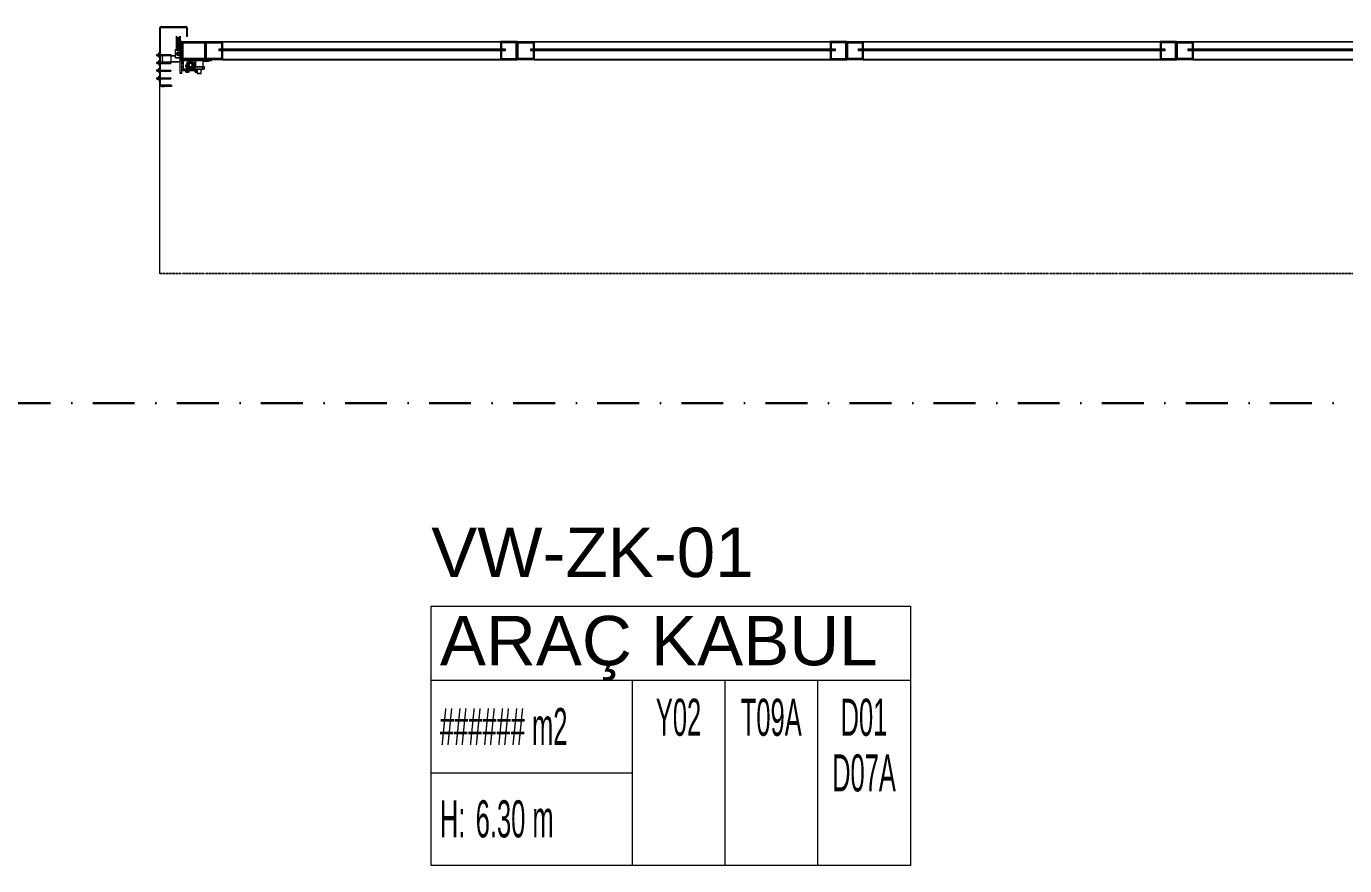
# Model space of a CAD drawing. Extents: x -3709 to 34975, y -230 to 8245.
# Drawn here: x 2091.6 to 2491.4, y 1075.4 to 1330 of the extents above; entities that cross this region are included whole.
import ezdxf
from ezdxf.enums import TextEntityAlignment as Align

# ---------------------------------------------------------------- set-up
doc = ezdxf.new("R2010")
doc.units = 0
doc.linetypes.add('DASHDOT', pattern=[25.4, 12.7, -6.35, 0, -6.35])
doc.linetypes.add('DOT2', pattern=[0.125, 0, -0.125])
doc.layers.get('0').update_dxf_attribs({"color": 9, "lineweight": 9})
for name, color, linetype, lineweight in [('06D', 9, 'Continuous', 9), ('10', 9, 'Continuous', 9), ('15', 9, 'Continuous', 9), ('20', 9, 'DOT2', 9), ('21_MAHAL', 9, 'Continuous', 9), ('40', 9, 'Continuous', 9), ('E-KABLO', 7, 'Continuous', 30)]:
    doc.layers.add(name, color=color, linetype=linetype, lineweight=lineweight)
doc.styles.add('Arial', font='arial.ttf', dxfattribs={"height": 2.5})
doc.styles.add('MuuM_TEXT-STANDART', font='ARIALN.TTF')

# ---------------------------------------------------------------- blocks, each defined once
blk = doc.blocks.new('p-seksiyonel kapı profil')
for p, q in [((-13.26, 6.34), (-13.5, 6.34)), ((-13.5, 3.27), (-13.5, 6.34)), ((-13.5, 6.34), (-13.5, 5.67)), ((-13.5, 6.34), (-13.5, 6.34)), ((-13.5, 5.67), (-13.5, 5.49)), ((-13.5, 5.67), (-13.5, 5.67)), ((-13.5, 5.49), (-13.5, 5.49)), ((-13.26, 3.27), (-13.26, 6.34)), ((-13.02, 6.82), (-13.03, 6.82)), ((-13.02, 6.58), (-13.02, 6.82)), ((-13.02, 6.82), (4.13, 6.82)), ((-13.02, 6.58), (4.13, 6.58)), ((-11.79, 6.84), (-11.79, 7.08)), ((-11.25, 7.08), (-11.79, 7.08)), ((-11.79, 6.84), (-11.28, 6.84)), ((-11.28, 7.76), (-11.28, 7.08)), ((-11.28, 7.76), (-11.25, 7.76)), ((-11.25, 7.76), (-10.99, 7.76)), ((-11.25, 7.53), (-11.25, 7.76)), ((-11.25, 7.53), (-10.99, 7.53)), ((-11.25, 6.82), (-11.25, 7.53)), ((-11.25, 6.58), (-11.25, 3.51)), ((-11.01, 6.58), (-11.01, 3.51)), ((-10.99, 7.53), (-10.99, 7.76)), ((-10.99, 7.53), (-10.99, 6.84)), ((-10.71, 7.08), (-10.99, 7.08)), ((-10.71, 6.84), (-10.99, 6.84)), ((-10.71, 6.84), (-10.71, 7.08)), ((-10.71, 7.08), (-10.48, 7.08)), ((-10.71, 6.84), (-10.48, 6.84)), ((-10.48, 7.08), (-10.48, 6.84)), ((-9.42, 6.84), (-9.42, 7.08)), ((-8.89, 7.08), (-9.42, 7.08)), ((-9.42, 6.84), (-8.92, 6.84)), ((-8.92, 7.76), (-8.92, 7.08)), ((-8.92, 7.76), (-8.89, 7.76)), ((-8.89, 7.76), (-8.62, 7.76)), ((-8.89, 7.53), (-8.89, 7.76)), ((-8.89, 7.53), (-8.62, 7.53)), ((-8.89, 6.82), (-8.89, 7.53)), ((-8.89, 6.58), (-8.89, 3.51)), ((-8.65, 6.58), (-8.65, 3.51)), ((-8.62, 7.53), (-8.62, 7.76)), ((-8.62, 7.53), (-8.62, 6.84)), ((-8.35, 7.08), (-8.62, 7.08)), ((-8.35, 6.84), (-8.62, 6.84)), ((-8.35, 6.84), (-8.35, 7.08)), ((-8.35, 7.08), (-8.12, 7.08)), ((-8.35, 6.84), (-8.12, 6.84)), ((-8.12, 7.08), (-8.12, 6.84)), ((-7.06, 6.84), (-7.06, 7.08)), ((-6.53, 7.08), (-7.06, 7.08)), ((-7.06, 6.84), (-6.56, 6.84)), ((-6.56, 7.76), (-6.56, 7.08)), ((-6.56, 7.76), (-6.53, 7.76)), ((-6.53, 7.76), (-6.26, 7.76)), ((-6.53, 7.53), (-6.53, 7.76)), ((-6.53, 7.53), (-6.26, 7.53)), ((-6.53, 6.82), (-6.53, 7.53)), ((-6.53, 6.58), (-6.53, 3.51)), ((-6.29, 6.58), (-6.29, 3.51)), ((-6.26, 7.53), (-6.26, 7.76)), ((-6.26, 7.53), (-6.26, 6.84)), ((-5.99, 7.08), (-6.26, 7.08)), ((-5.99, 6.84), (-6.26, 6.84)), ((-6.14, 5.99), (-6.14, 3.39)), ((-6.14, 5.99), (-4.25, 5.99)), ((-5.99, 6.84), (-5.99, 7.08)), ((-5.99, 7.08), (-5.76, 7.08)), ((-5.99, 6.84), (-5.76, 6.84)), ((-5.76, 7.08), (-5.76, 6.84)), ((-5.67, 6.04), (-5.72, 5.99)), ((-5.67, 6.04), (-5.53, 6.04)), ((-5.53, 6.04), (-4.73, 6.04)), ((-4.68, 5.99), (-4.73, 6.04)), ((-4.7, 6.84), (-4.7, 7.08)), ((-4.16, 7.08), (-4.7, 7.08)), ((-4.7, 6.84), (-4.19, 6.84)), ((-4.25, 3.39), (-4.25, 5.99)), ((-4.19, 7.76), (-4.19, 7.08)), ((-4.19, 7.76), (-4.16, 7.76)), ((-4.16, 7.76), (-3.9, 7.76)), ((-4.16, 7.53), (-4.16, 7.76)), ((-4.16, 7.53), (-3.9, 7.53)), ((-4.16, 6.82), (-4.16, 7.53)), ((-4.16, 6.58), (-4.16, 3.51)), ((-3.93, 6.58), (-3.93, 3.51)), ((-3.9, 7.53), (-3.9, 7.76)), ((-3.9, 7.53), (-3.9, 6.84)), ((-3.63, 7.08), (-3.9, 7.08)), ((-3.63, 6.84), (-3.9, 6.84)), ((-3.63, 6.84), (-3.63, 7.08)), ((-3.63, 7.08), (-3.39, 7.08)), ((-3.63, 6.84), (-3.39, 6.84)), ((-3.39, 7.08), (-3.39, 6.84)), ((4.13, 6.58), (4.13, 6.82)), ((4.37, 6.34), (4.6, 6.34)), ((4.37, 6.34), (4.37, -1.04)), ((4.6, 6.34), (4.6, -1.04)), ((-13.26, 3.27), (-13.5, 3.27)), ((-11.01, 3.51), (-11.25, 3.51)), ((-9.63, 0.12), (-9.63, 0.59)), ((-9.63, 0.59), (-5.32, 0.59)), ((-9.63, 0.12), (-5.85, 0.12)), ((-8.65, 3.51), (-8.89, 3.51)), ((-6.29, 3.51), (-6.53, 3.51)), ((-6.14, 3.39), (-4.25, 3.39)), ((-6.03, 3.39), (-6.03, 0.6)), ((-6.03, 0.6), (-5.77, 0.6)), ((-5.85, -0.36), (-5.85, 0.12)), ((-5.82, 0.15), (-5.82, -0.36)), ((-5.79, 0.6), (-5.79, 0.59)), ((-5.79, 0.12), (-5.79, 0.15)), ((-5.79, 0.12), (-5.32, 0.12)), ((-5.79, -0.13), (-5.79, 0.12)), ((-5.77, 0.6), (-4.85, 0.6)), ((-5.06, 0), (-5.41, 0)), ((-5.32, 0.12), (-5.32, 0.59)), ((-4.85, 0.59), (-5.32, 0.59)), ((-5.32, 0.12), (-5.32, 0)), ((-5.32, 0.12), (-0.24, 0.12)), ((-4.89, 0), (-5.06, 0)), ((-4.83, 0), (-4.89, 0)), ((-4.85, 2.07), (-4.85, 0.59)), ((-4.85, 2.07), (-2.52, 2.07)), ((-4.85, 0.59), (-3.19, 0.59)), ((-4.85, 0.59), (-4.85, 0.47)), ((-4.85, 0.47), (-3.19, 0.47)), ((-4.84, 0.4), (-4.85, 0.47)), ((-4.84, 0.34), (-4.84, 0.4)), ((-4.83, 0.28), (-4.84, 0.34)), ((-4.83, 0.22), (-4.83, 0.28)), ((-4.82, 0.18), (-4.83, 0.22)), ((-4.81, 0), (-4.83, 0)), ((-4.81, 0.15), (-4.82, 0.18)), ((-4.8, 0.12), (-4.81, 0.15)), ((-4.55, 0), (-4.81, 0)), ((-4.78, 0.12), (-4.8, 0.12)), ((-4.53, 0), (-4.55, 0)), ((-4.47, 0), (-4.53, 0)), ((-3.36, 0), (-4.47, 0)), ((-4.37, 2.07), (-4.37, 3.39)), ((-3.93, 3.51), (-4.16, 3.51)), ((-4.13, 1.38), (-4.15, 1.24)), ((-4.15, 1.24), (-4.13, 1.1)), ((-4.07, 1.51), (-4.13, 1.38)), ((-4.13, 1.1), (-4.07, 0.97)), ((-3.97, 1.61), (-4.07, 1.51)), ((-4.04, 1.38), (-4.07, 1.24)), ((-4.07, 1.24), (-4.04, 1.1)), ((-4.07, 0.97), (-3.97, 0.87)), ((-3.98, 1.51), (-4.04, 1.38)), ((-4.04, 1.1), (-3.98, 0.97)), ((-3.89, 1.61), (-3.98, 1.51)), ((-3.98, 0.97), (-3.89, 0.87)), ((-3.85, 1.68), (-3.97, 1.61)), ((-3.97, 0.87), (-3.85, 0.8)), ((-3.77, 1.68), (-3.89, 1.61)), ((-3.89, 0.87), (-3.77, 0.8)), ((-3.72, 1.71), (-3.85, 1.68)), ((-3.85, 0.8), (-3.72, 0.77)), ((-3.84, 1.65), (-3.63, 1.44)), ((-3.63, 1.04), (-3.83, 0.83)), ((-3.64, 1.71), (-3.77, 1.68)), ((-3.77, 0.8), (-3.64, 0.77)), ((-3.58, 1.7), (-3.72, 1.71)), ((-3.72, 0.77), (-3.58, 0.78)), ((-3.26, 1.44), (-3.63, 1.44)), ((-3.26, 1.04), (-3.63, 1.04)), ((-3.45, 1.65), (-3.58, 1.7)), ((-3.58, 0.78), (-3.45, 0.83)), ((-3.22, 1.24), (-3.55, 1.24)), ((-3.34, 1.56), (-3.45, 1.65)), ((-3.45, 0.83), (-3.34, 0.92)), ((-3.23, 0), (-3.36, 0)), ((-3.26, 1.45), (-3.34, 1.56)), ((-3.34, 0.92), (-3.26, 1.04)), ((-3.22, 1.31), (-3.26, 1.45)), ((-3.26, 1.04), (-3.22, 1.17)), ((-3.13, 0), (-3.23, 0)), ((-3.22, 1.17), (-3.22, 1.31)), ((-3.19, 0.59), (-2.52, 0.59)), ((-3.19, 0.59), (-3.19, 0.47)), ((-3.19, 0.47), (-3.16, 0.41)), ((-3.16, 0.41), (-3.07, 0.35)), ((-2.71, 0), (-3.13, 0)), ((-3.07, 0.35), (-2.93, 0.3)), ((-2.93, 0.3), (-2.74, 0.25)), ((-2.74, 0.25), (-2.5, 0.21)), ((-2.29, 0), (-2.71, 0)), ((-2.52, 2.07), (-2.52, 0.59)), ((-2.52, 2.07), (-2.44, 2.07)), ((-2.52, 0.59), (-2.5, 0.59)), ((-2.44, 0.59), (-2.5, 0.59)), ((-2.5, 0.59), (-2.5, 0.21)), ((-2.5, 0.21), (-2.49, 0.17)), ((-2.49, 0.17), (-2.48, 0.14)), ((-2.48, 0.14), (-2.46, 0.12)), ((-2.46, 0.12), (-2.45, 0.12)), ((-2.44, 2.07), (-2.44, 0.59)), ((1.61, 1.83), (-2.44, 1.83)), ((1.62, 1.8), (-2.44, 1.8)), ((1.27, 1.44), (-2.44, 1.44)), ((1.18, 1.24), (-2.44, 1.24)), ((1.26, 1.04), (-2.44, 1.04)), ((1.62, 0.68), (-2.44, 0.68)), ((1.61, 0.65), (-2.44, 0.65)), ((-2.44, 0.59), (-2.44, 0.12)), ((-2.01, 0.59), (-2.44, 0.59)), ((-2.19, 0), (-2.29, 0)), ((-2.06, 0), (-2.19, 0)), ((-1.64, 0), (-2.06, 0)), ((-2.01, 0.59), (-2.01, 0.12)), ((-2.01, 0.59), (0, 0.59)), ((-1.69, 0.65), (-1.74, 0.59)), ((-1.53, 0), (-1.64, 0)), ((-0.95, 0), (-1.53, 0)), ((-0.89, 0), (-0.95, 0)), ((-0.87, 0), (-0.89, 0)), ((-0.6, 0), (-0.87, 0)), ((-0.62, 0.59), (-0.68, 0.65)), ((-0.58, 0), (-0.6, 0)), ((-0.52, 0), (-0.58, 0)), ((-0.36, 0), (-0.52, 0)), ((0, 0), (-0.36, 0)), ((-0.24, 0.12), (-0.24, 0)), ((-0.24, 0.12), (0, 0.12)), ((0, 0.12), (0, 0.59)), ((0, 0), (0, 0)), ((1.62, 0.68), (1.26, 1.04)), ((1.27, 1.44), (1.62, 1.8)), ((-9.19, -1.11), (-9.22, -1.11)), ((-9.22, -1.18), (-9.22, -1.11)), ((-9.22, -1.18), (-9.19, -1.12)), ((-9.22, -1.2), (-9.22, -1.18)), ((-9.19, -1.41), (-9.22, -1.2)), ((-9.22, -1.65), (-9.22, -1.2)), ((-9.22, -1.65), (-9.19, -1.42)), ((-9.22, -1.68), (-9.22, -1.65)), ((-9.19, -1.88), (-9.22, -1.68)), ((-9.22, -2.05), (-9.22, -1.68)), ((-9.22, -2.05), (-9.19, -1.88)), ((-9.2, -2.05), (-9.22, -2.06)), ((-9.22, -2.06), (-9.22, -2.05)), ((-9.19, -4), (-9.22, -3.94)), ((-9.22, -4.12), (-9.22, -3.94)), ((-9.19, -1.07), (-9.19, -1.12)), ((-9.19, -1.07), (-8.74, -1.07)), ((-9.19, -1.12), (-9.19, -1.11)), ((-9.19, -1.12), (-9.19, -1.16)), ((-9.19, -1.16), (-9.19, -1.42)), ((-9.19, -1.16), (-8.74, -1.16)), ((-9.19, -1.42), (-9.19, -1.41)), ((-9.19, -1.42), (-9.19, -1.67)), ((-9.19, -1.67), (-8.74, -1.67)), ((-9.19, -1.67), (-9.19, -1.88)), ((-9.19, -2.09), (-9.19, -1.88)), ((-9.19, -1.88), (-9.19, -1.88)), ((-9.19, -2.09), (-8.74, -2.09)), ((-9.19, -3.9), (-9.19, -4)), ((-9.19, -3.9), (-8.74, -3.9)), ((-8.74, -0.14), (-8.27, -0.14)), ((-8.74, -2.18), (-8.74, -0.14)), ((-8.74, -4.56), (-8.74, -2.18)), ((-8.74, -2.18), (-8.39, -2.18)), ((-8.39, -0.36), (-5.79, -0.36)), ((-8.39, -0.36), (-8.39, -0.4)), ((-8.39, -3.93), (-8.39, -0.4)), ((-8.39, -0.4), (-5.79, -0.4)), ((-8.39, -3.93), (-5.79, -3.93)), ((-8.28, -1.86), (-8.31, -2.07)), ((-8.31, -2.07), (-8.31, -2.16)), ((-8.28, -2.14), (-8.31, -2.35)), ((-8.31, -2.35), (-8.31, -2.56)), ((-8.31, -2.56), (-8.29, -2.67)), ((-8.21, -1.66), (-8.28, -1.86)), ((-8.21, -1.94), (-8.28, -2.14)), ((-8.28, -2.72), (-8.28, -2.71)), ((-8.22, -2.92), (-8.28, -2.72)), ((-8.27, -0.36), (-8.27, -0.14)), ((-8.27, -3.93), (-8.27, -6.14)), ((-8.13, -2.35), (-8.24, -2.6)), ((-8.24, -2.67), (-8.13, -2.41)), ((-8.24, -2.67), (-8.24, -2.6)), ((-8.16, -2.79), (-8.24, -2.67)), ((-8, -3.26), (-8.22, -2.92)), ((-8.1, -1.47), (-8.21, -1.66)), ((-8.1, -1.75), (-8.21, -1.94)), ((-8.21, -2.45), (-8.19, -2.24)), ((-8.21, -2.48), (-8.19, -2.27)), ((-8.21, -2.45), (-8.21, -2.48)), ((-8.19, -2.24), (-8.13, -2.03)), ((-8.19, -2.27), (-8.13, -2.06)), ((-8.13, -2.91), (-8.17, -2.77)), ((-7.91, -3.15), (-8.16, -2.79)), ((-8.13, -2.03), (-8.02, -1.83)), ((-8.13, -2.06), (-8.02, -1.86)), ((-8.02, -2.1), (-8.13, -2.35)), ((-8.13, -2.41), (-8, -2.15)), ((-8.02, -3.11), (-8.13, -2.91)), ((-7.96, -1.31), (-8.1, -1.47)), ((-7.96, -1.59), (-8.1, -1.75)), ((-8.09, -2.53), (-8.08, -2.4)), ((-8.09, -2.66), (-8.09, -2.53)), ((-8.07, -2.79), (-8.09, -2.66)), ((-8.08, -2.4), (-8.05, -2.27)), ((-8.03, -2.91), (-8.07, -2.79)), ((-8.05, -2.27), (-8, -2.15)), ((-7.98, -3.03), (-8.03, -2.91)), ((-8.02, -1.83), (-7.88, -1.66)), ((-8.02, -1.86), (-7.88, -1.69)), ((-8, -2.07), (-8.02, -2.1)), ((-7.88, -3.27), (-8.02, -3.11)), ((-7.88, -1.8), (-8, -2.07)), ((-8, -2.15), (-7.94, -2.03)), ((-8, -2.15), (-7.99, -2.11)), ((-7.68, -3.51), (-8, -3.26)), ((-7.99, -2.11), (-7.87, -1.87)), ((-7.91, -3.15), (-7.98, -3.03)), ((-7.8, -1.17), (-7.96, -1.31)), ((-7.8, -1.45), (-7.96, -1.59)), ((-7.94, -2.03), (-7.86, -1.93)), ((-7.83, -3.25), (-7.91, -3.15)), ((-7.82, -3.27), (-7.91, -3.15)), ((-7.76, -1.55), (-7.88, -1.8)), ((-7.88, -1.66), (-7.78, -1.57)), ((-7.88, -1.69), (-7.81, -1.63)), ((-7.77, -3.38), (-7.88, -3.27)), ((-7.87, -1.87), (-7.76, -1.62)), ((-7.86, -1.93), (-7.77, -1.83)), ((-7.73, -3.34), (-7.83, -3.25)), ((-7.57, -3.61), (-7.82, -3.27)), ((-7.62, -1.06), (-7.8, -1.17)), ((-7.62, -1.34), (-7.8, -1.45)), ((-7.77, -1.83), (-7.67, -1.75)), ((-7.49, -1.52), (-7.76, -1.55)), ((-7.76, -1.62), (-7.76, -1.55)), ((-7.76, -1.62), (-7.48, -1.6)), ((-7.74, -1.54), (-7.71, -1.52)), ((-7.62, -3.41), (-7.73, -3.34)), ((-7.71, -1.52), (-7.52, -1.42)), ((-7.68, -2.57), (-7.66, -2.41)), ((-7.67, -2.53), (-7.68, -2.49)), ((-7.67, -2.6), (-7.68, -2.52)), ((-7.66, -2.64), (-7.68, -2.52)), ((-7.66, -2.73), (-7.68, -2.57)), ((-7.63, -3.53), (-7.68, -3.51)), ((-7.67, -1.53), (-7.52, -1.45)), ((-7.67, -1.75), (-7.56, -1.68)), ((-7.62, -2.68), (-7.67, -2.53)), ((-7.62, -2.75), (-7.67, -2.6)), ((-7.66, -2.41), (-7.6, -2.26)), ((-7.59, -2.79), (-7.66, -2.64)), ((-7.59, -2.87), (-7.66, -2.73)), ((-7.42, -0.99), (-7.62, -1.06)), ((-7.42, -1.27), (-7.62, -1.34)), ((-7.62, -2.67), (-7.55, -2.73)), ((-7.52, -2.82), (-7.62, -2.68)), ((-7.52, -2.88), (-7.62, -2.75)), ((-7.51, -3.48), (-7.62, -3.41)), ((-7.6, -2.26), (-7.49, -2.14)), ((-7.59, -0.1), (-7.59, -0.36)), ((-7.59, -2.26), (-7.59, -2.53)), ((-7.54, -2.32), (-7.59, -2.46)), ((-7.59, -2.46), (-7.59, -2.61)), ((-7.59, -2.53), (-7.59, -2.7)), ((-7.59, -2.61), (-7.54, -2.75)), ((-7.49, -2.91), (-7.59, -2.79)), ((-7.49, -3), (-7.59, -2.87)), ((-7.57, -2.76), (-7.53, -2.79)), ((-7.3, -3.59), (-7.57, -3.61)), ((-7.56, -1.68), (-7.44, -1.63)), ((-7.56, -3.93), (-7.56, -6.14)), ((-5.79, -3.97), (-7.56, -3.97)), ((-7.46, -2.19), (-7.54, -2.32)), ((-7.54, -2.75), (-7.46, -2.87)), ((-7.53, -2.79), (-7.52, -2.8)), ((-7.52, -1.42), (-7.31, -1.36)), ((-7.52, -1.45), (-7.31, -1.39)), ((-7.45, -2.89), (-7.52, -2.82)), ((-7.4, -2.98), (-7.52, -2.88)), ((-7.38, -3.52), (-7.51, -3.48)), ((-7.22, -1.49), (-7.49, -1.52)), ((-7.49, -2.14), (-7.36, -2.04)), ((-7.36, -3.01), (-7.49, -2.91)), ((-7.36, -3.09), (-7.49, -3)), ((-7.48, -1.6), (-7.18, -1.57)), ((-7.34, -2.1), (-7.46, -2.19)), ((-7.46, -2.87), (-7.34, -2.97)), ((-7.44, -1.63), (-7.31, -1.59)), ((-7.29, -3.65), (-7.43, -3.6)), ((-7.21, -0.95), (-7.42, -0.99)), ((-7.21, -1.23), (-7.42, -1.27)), ((-7.25, -3.05), (-7.4, -2.98)), ((-7.26, -3.55), (-7.38, -3.52)), ((-7.36, -2.04), (-7.21, -1.99)), ((-7.21, -3.06), (-7.36, -3.01)), ((-7.21, -3.14), (-7.36, -3.09)), ((-7.2, -2.05), (-7.34, -2.1)), ((-7.34, -2.97), (-7.2, -3.02)), ((-7.31, -1.36), (-7.09, -1.33)), ((-7.31, -1.39), (-7.09, -1.37)), ((-7.31, -1.59), (-7.18, -1.57)), ((-7.04, -3.57), (-7.3, -3.59)), ((-6.88, -3.64), (-7.29, -3.65)), ((-7.13, -3.57), (-7.26, -3.55)), ((-7.09, -3.07), (-7.25, -3.05)), ((-7.09, -3.6), (-7.24, -3.59)), ((-7.18, -1.49), (-7.22, -1.49)), ((-7.13, -0.95), (-7.21, -0.95)), ((-6.99, -1.23), (-7.21, -1.23)), ((-7.21, -1.99), (-7.05, -1.98)), ((-7.05, -3.07), (-7.21, -3.06)), ((-7.05, -3.15), (-7.21, -3.14)), ((-7.05, -2.03), (-7.2, -2.05)), ((-7.2, -3.02), (-7.05, -3.03)), ((-6.89, -1.46), (-7.18, -1.49)), ((-7.18, -1.57), (-7.14, -1.57)), ((-7.18, -1.57), (-7.05, -1.57)), ((-7.14, -1.57), (-6.87, -1.54)), ((-7, -3.56), (-7.13, -3.57)), ((-7.09, -0.96), (-7.09, -0.94)), ((-7.09, -1.33), (-6.87, -1.36)), ((-7.09, -1.37), (-6.87, -1.39)), ((-6.93, -3.05), (-7.09, -3.07)), ((-6.87, -3.58), (-7.09, -3.6)), ((-7.05, -1.57), (-6.92, -1.58)), ((-7.05, -1.98), (-6.89, -2.01)), ((-6.91, -2.07), (-7.05, -2.03)), ((-7.05, -3.03), (-6.91, -3)), ((-6.89, -3.04), (-7.05, -3.07)), ((-6.89, -3.12), (-7.05, -3.15)), ((-7, -3.56), (-7.04, -3.57)), ((-6.7, -3.53), (-7, -3.56)), ((-6.87, -3.54), (-7, -3.56)), ((-6.78, -1.26), (-6.99, -1.23)), ((-6.79, -2.99), (-6.93, -3.05)), ((-6.92, -1.58), (-6.79, -1.61)), ((-6.78, -2.14), (-6.91, -2.07)), ((-6.91, -3), (-6.78, -2.92)), ((-6.61, -1.44), (-6.89, -1.46)), ((-6.89, -2.01), (-6.75, -2.08)), ((-6.75, -2.96), (-6.89, -3.04)), ((-6.75, -3.05), (-6.89, -3.12)), ((-6.51, -3.51), (-6.88, -3.64)), ((-6.87, -1.36), (-6.66, -1.42)), ((-6.87, -1.39), (-6.71, -1.43)), ((-6.87, -1.54), (-6.61, -1.51)), ((-6.74, -3.5), (-6.87, -3.54)), ((-6.72, -3.54), (-6.87, -3.58)), ((-6.79, -1.61), (-6.67, -1.66)), ((-6.66, -2.89), (-6.79, -2.99)), ((-6.58, -1.33), (-6.78, -1.26)), ((-6.67, -2.25), (-6.78, -2.14)), ((-6.78, -2.92), (-6.67, -2.82)), ((-6.75, -2.08), (-6.63, -2.19)), ((-6.63, -2.85), (-6.75, -2.96)), ((-6.63, -2.94), (-6.75, -3.05)), ((-6.62, -3.45), (-6.74, -3.5)), ((-6.66, -2.82), (-6.73, -2.89)), ((-6.42, -3.5), (-6.7, -3.53)), ((-6.67, -1.66), (-6.56, -1.72)), ((-6.61, -2.39), (-6.67, -2.25)), ((-6.67, -2.82), (-6.61, -2.68)), ((-6.66, -1.42), (-6.64, -1.43)), ((-6.57, -2.69), (-6.66, -2.82)), ((-6.66, -2.8), (-6.61, -2.76)), ((-6.57, -2.76), (-6.66, -2.89)), ((-6.63, -2.19), (-6.55, -2.33)), ((-6.63, -2.73), (-6.56, -2.67)), ((-6.55, -2.72), (-6.63, -2.85)), ((-6.55, -2.8), (-6.63, -2.94)), ((-6.51, -3.38), (-6.62, -3.45)), ((-6.61, -1.51), (-6.61, -1.44)), ((-6.52, -1.56), (-6.61, -1.44)), ((-6.61, -1.51), (-6.52, -1.63)), ((-6.59, -2.53), (-6.61, -2.39)), ((-6.61, -2.68), (-6.59, -2.53)), ((-6.59, -0.36), (-6.59, -0.1)), ((-6.59, -2.53), (-6.59, -2.26)), ((-6.59, -2.7), (-6.59, -2.53)), ((-6.39, -1.44), (-6.58, -1.33)), ((-6.58, -1.45), (-6.47, -1.52)), ((-6.51, -2.54), (-6.57, -2.69)), ((-6.51, -2.61), (-6.57, -2.76)), ((-6.56, -1.72), (-6.45, -1.8)), ((-6.55, -1.5), (-6.47, -1.55)), ((-6.55, -2.33), (-6.5, -2.48)), ((-6.5, -2.56), (-6.55, -2.72)), ((-6.5, -2.64), (-6.55, -2.8)), ((-6.27, -1.9), (-6.52, -1.56)), ((-6.52, -1.63), (-6.27, -1.99)), ((-6.5, -2.49), (-6.51, -2.54)), ((-6.5, -2.52), (-6.51, -2.61)), ((-6.41, -3.3), (-6.51, -3.38)), ((-6.5, -2.48), (-6.5, -2.64)), ((-6.5, -2.52), (-6.5, -2.56)), ((-6.47, -1.52), (-6.3, -1.66)), ((-6.47, -1.55), (-6.3, -1.69)), ((-6.45, -1.8), (-6.35, -1.89)), ((-6.31, -3.26), (-6.42, -3.5)), ((-6.32, -3.2), (-6.41, -3.3)), ((-6.23, -1.57), (-6.39, -1.44)), ((-6.18, -3.25), (-6.37, -3.41)), ((-6.35, -1.89), (-6.27, -1.99)), ((-6.24, -3.1), (-6.32, -3.2)), ((-6.19, -3.02), (-6.31, -3.26)), ((-6.3, -1.66), (-6.16, -1.83)), ((-6.3, -1.69), (-6.16, -1.86)), ((-6.16, -3.1), (-6.29, -3.27)), ((-6.18, -2.03), (-6.27, -1.9)), ((-6.27, -1.99), (-6.18, -2.11)), ((-6.27, -1.99), (-6.2, -2.1)), ((-6.18, -2.98), (-6.24, -3.1)), ((-6.09, -1.74), (-6.23, -1.57)), ((-6.2, -2.1), (-6.15, -2.22)), ((-6.18, -2.98), (-6.19, -3.02)), ((-5.94, -2.38), (-6.18, -2.03)), ((-6.18, -2.11), (-5.94, -2.45)), ((-6.05, -2.71), (-6.18, -2.98)), ((-6.13, -2.86), (-6.18, -2.98)), ((-6.17, -3.24), (-6.08, -3.13)), ((-6.16, -1.83), (-6.05, -2.02)), ((-6.16, -1.86), (-6.05, -2.05)), ((-6.05, -2.91), (-6.16, -3.1)), ((-6.15, -2.22), (-6.11, -2.34)), ((-6.1, -2.73), (-6.13, -2.86)), ((-6.11, -2.34), (-6.09, -2.47)), ((-6.09, -2.6), (-6.1, -2.73)), ((-5.98, -1.92), (-6.09, -1.74)), ((-6.09, -2.47), (-6.09, -2.6)), ((-6.08, -3.13), (-5.97, -2.95)), ((-6.05, -2.02), (-5.99, -2.23)), ((-6.05, -2.05), (-5.99, -2.26)), ((-5.94, -2.45), (-6.05, -2.71)), ((-5.99, -2.7), (-6.05, -2.91)), ((-5.99, -2.23), (-5.98, -2.29)), ((-5.99, -2.26), (-5.98, -2.29)), ((-5.97, -2.55), (-5.99, -2.7)), ((-5.91, -2.12), (-5.98, -1.92)), ((-5.97, -2.95), (-5.9, -2.74)), ((-5.94, -2.45), (-5.94, -2.38)), ((-5.92, -0.36), (-5.92, -0.09)), ((-5.87, -2.33), (-5.91, -2.12)), ((-5.85, -0.07), (-5.9, -0.07)), ((-5.9, -0.07), (-5.9, -0.36)), ((-5.9, -2.74), (-5.87, -2.53)), ((-5.86, -2.44), (-5.87, -2.33)), ((-5.87, -2.53), (-5.86, -2.44)), ((-5.79, -0.29), (-5.79, -0.13)), ((-5.79, -0.13), (-5.41, -0.13)), ((-5.79, -0.13), (-5.79, -0.16)), ((-5.79, -0.31), (-5.41, -0.31)), ((-5.79, -0.32), (-5.79, -0.36)), ((-5.79, -0.36), (-5.79, -0.4)), ((-5.79, -0.36), (-5.41, -0.36)), ((-5.79, -3.93), (-5.79, -0.4)), ((-5.7, -0.4), (-5.79, -0.4)), ((-5.79, -3.93), (-5.7, -3.93)), ((-5.79, -3.93), (-5.79, -4.01)), ((-5.61, -0.39), (-5.7, -0.4)), ((-5.7, -3.93), (-5.61, -3.92)), ((-5.53, -0.39), (-5.61, -0.39)), ((-5.61, -3.92), (-5.53, -3.92)), ((-5.46, -0.38), (-5.53, -0.39)), ((-5.53, -3.92), (-5.46, -3.91)), ((-5.41, -0.38), (-5.46, -0.38)), ((-5.46, -3.91), (-5.41, -3.91)), ((1.59, -1.51), (1.59, -1.27)), ((4.13, -1.27), (1.59, -1.27)), ((4.13, -1.51), (1.59, -1.51)), ((4.13, -1.27), (4.13, -1.51)), ((4.37, -1.04), (4.6, -1.04)), ((-8.27, -4.56), (-9.69, -4.56)), ((-9.69, -5.74), (-9.69, -4.56)), ((-9.69, -5.74), (-8.27, -5.74)), ((-9.22, -4.12), (-9.19, -4)), ((-9.22, -4.14), (-9.22, -4.12)), ((-9.19, -4.37), (-9.22, -4.14)), ((-9.22, -4.56), (-9.22, -4.14)), ((-9.21, -4.56), (-9.19, -4.37)), ((-9.19, -4), (-9.19, -4.1)), ((-9.19, -4), (-9.19, -4)), ((-9.19, -4.1), (-9.19, -4.37)), ((-9.19, -4.1), (-8.74, -4.1)), ((-9.19, -4.37), (-9.19, -4.56)), ((-9.19, -4.37), (-9.19, -4.37)), ((-8.74, -5.88), (-8.74, -5.74)), ((-8.74, -5.88), (-8.27, -5.88)), ((-7.56, -6.14), (-8.27, -6.14)), ((-8.27, -6.14), (-8.27, -6.63)), ((-7.56, -6.63), (-8.27, -6.63)), ((-7.56, -6.14), (-7.56, -6.63)), ((-7.56, -6.33), (-5.79, -6.33)), ((-5.92, -7.82), (-5.92, -6.82)), ((-5.85, -6.81), (-5.9, -6.81)), ((-5.9, -6.81), (-5.9, -7.84)), ((-5.9, -7.84), (-5.85, -7.84)), ((-5.85, -8.04), (-5.85, -6.61)), ((-5.82, -6.58), (-5.82, -8.07)), ((-5.79, -8.86), (-5.79, -4.01)), ((-5.79, -4.01), (-5.41, -4.01)), ((-5.79, -8.86), (-5.41, -8.86))]:
    blk.add_line(p, q)
for centre, radius, start, end in [((-13.02, 6.34), 0.473, 90, 180), ((-13.03, 6.34), 0.473, 90, 180), ((-13.02, 6.34), 0.236, 90, 180), ((-11.28, 6.81), 0.0295, 11.537, 90), ((-10.99, 6.81), 0.0295, 90, 168.463), ((-8.92, 6.81), 0.0295, 11.537, 90), ((-8.62, 6.81), 0.0295, 90, 168.463), ((-6.56, 6.81), 0.0295, 11.537, 90), ((-6.26, 6.81), 0.0295, 90, 168.463), ((-4.19, 6.81), 0.0295, 11.537, 90), ((-3.9, 6.81), 0.0295, 90, 168.463), ((4.13, 6.34), 0.473, 0, 90), ((4.13, 6.34), 0.236, 0, 90), ((-7.09, -0.1), 0.502, 153.6489, 180), ((-7.09, -0.1), 0.502, 0, 26.3511), ((-5.82, 0.12), 0.0295, 90, 180), ((-5.32, 0.12), 0.472, 90, 180), ((-3.84, 1.24), 0.295, 0.8144, 45), ((-3.84, 1.24), 0.295, 315.6236, 359.6289), ((1.47, 1.24), 0.295, 135, 179.1856), ((1.47, 1.24), 0.295, 180.3711, 224.3764), ((-5.9, -0.09), 0.0177, 90, 180), ((4.13, -1.04), 0.473, 270, 0), ((4.13, -1.04), 0.236, 270, 0), ((-5.9, -6.82), 0.0177, 90, 180), ((-5.9, -7.82), 0.0177, 180, 270), ((-5.82, -6.61), 0.0295, 90, 180), ((-5.82, -8.04), 0.0295, 180, 270)]:
    blk.add_arc(centre, radius, start, end)
blk = doc.blocks.new('p-seksiyonel-5851')
at = {"layer": '06D'}
for points in [[(-13.45, 2.7), (-97.66, 2.7)], [(86.65, 2.7), (-3.35, 2.7)], [(186.45, 2.7), (96.65, 2.7)], [(280.97, 2.7), (196.65, 2.7)], [(-13.35, -2.7), (-97.66, -2.7)], [(86.65, -2.7), (-3.35, -2.7)], [(186.45, -2.7), (96.65, -2.7)], [(280.97, -2.7), (196.65, -2.7)]]:
    blk.add_lwpolyline(points, dxfattribs=at)
at = {"layer": '10'}
for points in [[(-13.35, -0.05), (-13.35, -2.7), (-8.35, -2.7), (-8.35, 2.7), (-13.35, 2.7), (-13.35, 0.45)], [(-13.05, -0.05), (-13.05, -2.4), (-8.65, -2.4), (-8.65, 2.4), (-13.05, 2.4), (-13.05, 0.45)], [(-3.35, -0.05), (-3.35, -2.7), (-8.35, -2.7), (-8.35, 2.7), (-3.35, 2.7), (-3.35, 0.45)], [(-3.65, -0.05), (-3.65, -2.4), (-8.05, -2.4), (-8.05, 2.4), (-3.65, 2.4), (-3.65, 0.45)], [(86.65, -0.05), (86.65, -2.7), (91.65, -2.7), (91.65, 2.7), (86.65, 2.7), (86.65, 0.45)], [(86.95, -0.05), (86.95, -2.4), (91.35, -2.4), (91.35, 2.4), (86.95, 2.4), (86.95, 0.45)], [(91.65, 2.7), (96.65, 2.7), (96.65, 0.45)], [(96.65, -0.05), (96.65, -2.7), (91.65, -2.7), (91.65, 2.7)], [(96.65, -0.05), (96.65, -2.7), (91.65, -2.7), (91.65, 2.7), (96.65, 2.7), (96.65, 0.45)], [(96.35, -0.05), (96.35, -2.4), (91.95, -2.4), (91.95, 2.4), (96.35, 2.4), (96.35, 0.45)], [(186.45, -0.05), (186.45, -2.7), (191.65, -2.7), (191.65, 2.7), (186.45, 2.7), (186.45, 0.45)], [(186.75, -0.05), (186.75, -2.4), (191.35, -2.4), (191.35, 2.4), (186.75, 2.4), (186.75, 0.45)], [(191.65, 2.7), (196.65, 2.7), (196.65, 0.45)], [(196.65, -0.05), (196.65, -2.7), (191.65, -2.7), (191.65, 2.7)], [(196.65, -0.05), (196.65, -2.7), (191.65, -2.7), (191.65, 2.7), (196.65, 2.7), (196.65, 0.45)], [(196.35, -0.05), (196.35, -2.4), (191.95, -2.4), (191.95, 2.4), (196.35, 2.4), (196.35, 0.45)], [(280.97, -0.05), (280.97, -2.7), (286.17, -2.7), (286.17, 2.7), (280.97, 2.7), (280.97, 0.45)], [(281.27, -0.05), (281.27, -2.4), (285.87, -2.4), (285.87, 2.4), (281.27, 2.4), (281.27, 0.45)], [(293.17, -2.7), (293.17, 2.7), (286.17, 2.7), (286.17, -2.7), (293.17, -2.7)]]:
    blk.add_lwpolyline(points, dxfattribs=at)
blk.add_lwpolyline([(292.87, -2.4), (292.87, 2.4), (286.47, 2.4), (286.47, -2.4)], close=True, dxfattribs=at)
at = {"layer": '15'}
blk.add_lwpolyline([(-106.05, -0.05), (-11.85, -0.05), (-11.85, 0.45), (-106.05, 0.45), (-106.05, -0.05)], dxfattribs=at)
for points in [[(88.05, 0.45), (-4.85, 0.45), (-4.85, -0.05), (88.05, -0.05)], [(187.44, 0.45), (95.2, 0.45), (95.2, -0.05), (187.44, -0.05)], [(281.96, 0.45), (195.2, 0.45), (195.2, -0.05), (281.96, -0.05)]]:
    blk.add_lwpolyline(points, close=True, dxfattribs=at)
at = {"layer": '20'}
blk.add_lwpolyline([(-116.7, -1.22), (-116.7, -67.69), (299.99, -67.69), (299.99, -1.22)], dxfattribs=at)
at = {"layer": '40'}
blk.add_lwpolyline([(-109.86, -2.7), (293.17, -2.7), (293.17, 2.7), (-109.86, 2.7)], close=True, dxfattribs=at)
at = {"layer": '10', "xscale": -1, "rotation": 270}
blk.add_blockref('p-seksiyonel kapı profil', (293.17, 2.71), dxfattribs=at)
blk = doc.blocks.new('0_roomno2')
blk.add_lwpolyline([(19.375, -10.5), (0, -10.5), (0, 0), (19.375, 0)], close=True)
for points in [[(0, -3), (19.375, -3)], [(8.125, -3), (8.125, -10.5)], [(11.875, -3), (11.875, -10.5)], [(15.625, -3), (15.625, -10.5)], [(0, -6.75), (8.125, -6.75)]]:
    blk.add_lwpolyline(points)
at = {"style": 'MuuM_TEXT-STANDART', "width": 0.6}
blk.add_text('H:', height=1.5, dxfattribs=at).set_placement((0.35, -8.608), align=Align.MIDDLE_LEFT)
at = {"style": 'Arial'}
blk.add_attdef('ODANO', (0, 1.17), '', height=2, dxfattribs=at)
blk.add_attdef('MEKANADI', text='', height=2, dxfattribs=at).set_placement((0.35, -3), align=Align.BOTTOM_LEFT)
at = {"style": 'MuuM_TEXT-STANDART', "width": 0.6}
for tag, p in [('YER01', (10, -4.5)), ('TAVAN01', (13.75, -4.5)), ('DUVAR01', (17.5, -4.5)), ('YER02', (10, -6.75)), ('TAVAN02', (13.75, -6.75)), ('DUVAR02', (17.5, -6.75)), ('YER03', (10, -9)), ('TAVAN03', (13.75, -9)), ('DUVAR03', (17.5, -9))]:
    blk.add_attdef(tag, text='', height=1.5, dxfattribs=at).set_placement(p, align=Align.MIDDLE_CENTER)
for tag, p in [('M2', (0.35, -4.875)), ('TEMIZTAVANYUKSEKLIGI', (1.8, -8.608))]:
    blk.add_attdef(tag, text='', height=1.5, dxfattribs=at).set_placement(p, align=Align.MIDDLE_LEFT)

msp = doc.modelspace()

# ---------------------------------------------------------------- linework, layer by layer
at = {"layer": 'E-KABLO', "color": 6, "linetype": 'DASHDOT'}
msp.add_line((3118.94, 1215.72), (729.02, 1215.72), dxfattribs=at)

# ---------------------------------------------------------------- block references
at = {"xscale": -1}
for p in [(2432.05, 1322.69), (2432.05, 1322.59)]:
    msp.add_blockref('p-seksiyonel-5851', p, dxfattribs=at)
at = {"layer": '21_MAHAL'}
ref = msp.add_blockref('0_roomno2', (2214.37, 1154.19), dxfattribs=dict(at, xscale=7.5, yscale=7.5, zscale=7.5))
ref.add_attrib('ODANO', 'VW-ZK-01', (2214.37, 1162.97), dxfattribs={"layer": '0', "height": 15, "style": 'Arial'})
ref.add_attrib('MEKANADI', 'ARAÇ KABUL', dxfattribs={"layer": '0', "height": 15, "style": 'Arial'}).set_placement((2217, 1131.69), align=Align.BOTTOM_LEFT)
ref.add_attrib('M2', '###### m2', dxfattribs={"layer": '0', "height": 11.25, "style": 'MuuM_TEXT-STANDART', "width": 0.6}).set_placement((2217, 1117.63), align=Align.MIDDLE_LEFT)
ref.add_attrib('TEMIZTAVANYUKSEKLIGI', '6.30 m', dxfattribs={"layer": '0', "height": 11.25, "style": 'MuuM_TEXT-STANDART', "width": 0.6}).set_placement((2227.87, 1089.63), align=Align.MIDDLE_LEFT)
ref.add_attrib('YER01', 'Y02', dxfattribs={"layer": '0', "height": 11.25, "style": 'MuuM_TEXT-STANDART', "width": 0.6}).set_placement((2289.37, 1120.44), align=Align.MIDDLE_CENTER)
ref.add_attrib('TAVAN01', 'T09A', dxfattribs={"layer": '0', "height": 11.25, "style": 'MuuM_TEXT-STANDART', "width": 0.6}).set_placement((2317.5, 1120.44), align=Align.MIDDLE_CENTER)
ref.add_attrib('DUVAR01', 'D01', dxfattribs={"layer": '0', "height": 11.25, "style": 'MuuM_TEXT-STANDART', "width": 0.6}).set_placement((2345.62, 1120.44), align=Align.MIDDLE_CENTER)
ref.add_attrib('DUVAR02', 'D07A', dxfattribs={"layer": '0', "height": 11.25, "style": 'MuuM_TEXT-STANDART', "width": 0.6}).set_placement((2345.62, 1103.57), align=Align.MIDDLE_CENTER)

doc.saveas('drawing.dxf')
